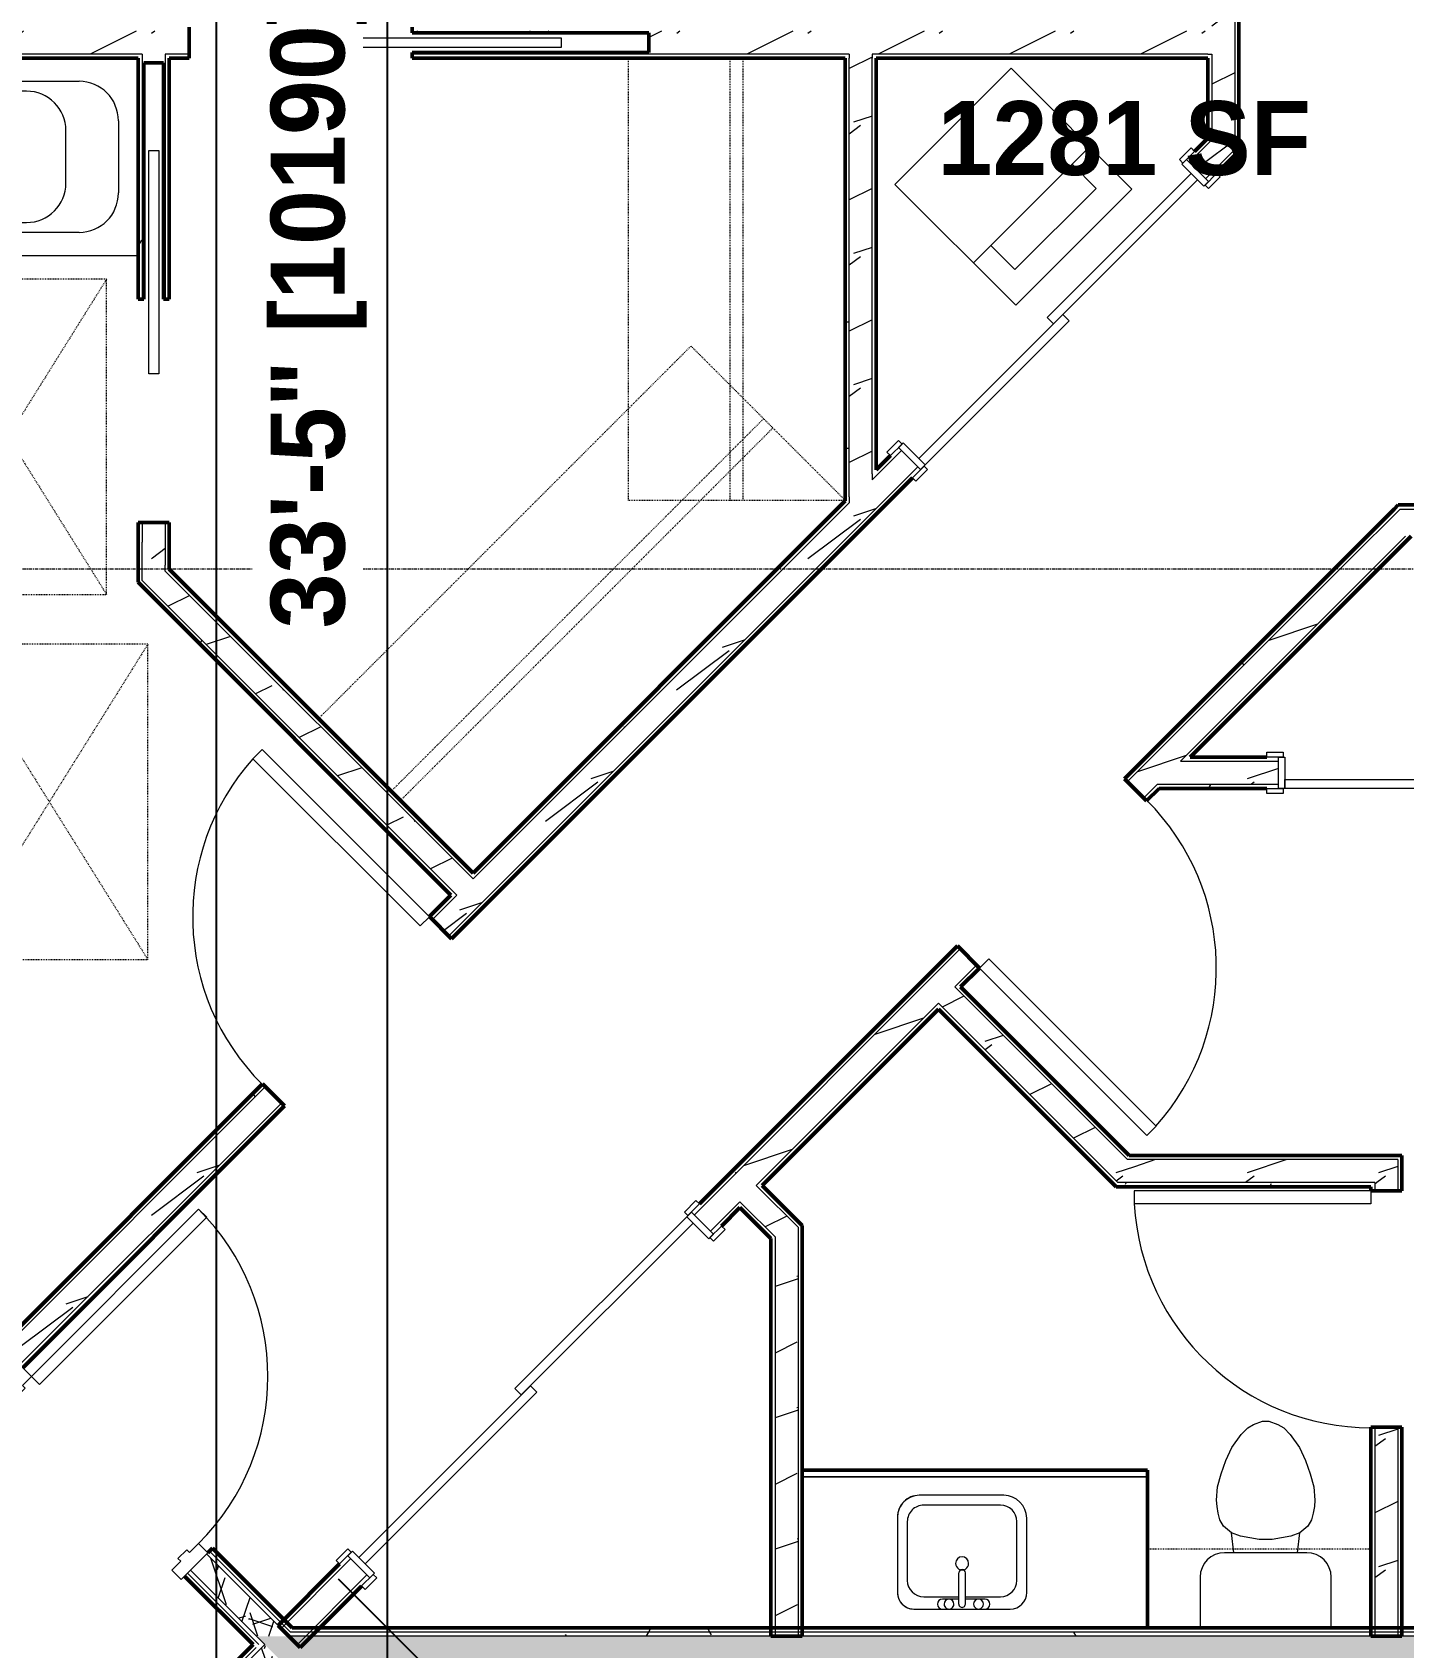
# Model space of a CAD drawing. Extents: x -4294 to -464, y 9706 to 12475.
# Drawn here: x -2476.1 to -2267.2, y 11683 to 11928.9 of the extents above; entities that cross this region are included whole.
import ezdxf

# ---------------------------------------------------------------- set-up
doc = ezdxf.new("R2010")
doc.units = 0
doc.linetypes.add('Dash', pattern=[0.25, 0.125, -0.125])
doc.linetypes.add('Grid Line 1_2_', pattern=[0.875, 0.5, -0.125, 0.125, -0.125])
for name, color, linetype, lineweight in [('0-1', 7, 'Continuous', 5), ('0-2', 50, 'Continuous', 13), ('A-AREA-IDEN', 2, 'Continuous', 9), ('A-DOOR', 31, 'Continuous', 13), ('A-DOOR-1', 7, 'Continuous', 9), ('A-DOOR-2', 90, 'Continuous', 20), ('A-DOOR-5', 31, 'Continuous', 20), ('A-DOOR-6', 31, 'Continuous', 9), ('A-DOOR-FRAM', 31, 'Continuous', 20), ('A-DOOR-FRAM-1', 90, 'Continuous', 20), ('A-GENM-HDLN-1', 7, 'Dash', 9), ('A-WALL', 113, 'Continuous', 13), ('A-WALL-2', 250, 'Continuous', 50), ('A-WALL-3', 50, 'Continuous', 13), ('A-WALL-PATT-1', 7, 'Continuous', 9), ('A-WALL-PATT-2', 8, 'Continuous', 9), ('A-WALL-PATT-5', 111, 'Continuous', 9), ('I-WALL-1', 2, 'Continuous', 50), ('P-SANR-FIXT-1', 7, 'Continuous', 9), ('Q-CASE-1', 250, 'Continuous', 50), ('Q-CASE-2', 7, 'Continuous', 9), ('Q-CASE-HDLN-1', 7, 'Dash', 9), ('S-GRID-1', 1, 'Grid Line 1_2_', 9)]:
    doc.layers.add(name, color=color, linetype=linetype, lineweight=lineweight)
doc.styles.add('Century Gothic_B', font='Gothicb.ttf', dxfattribs={"height": 11.25})
doc.dimstyles.new('OD__1__Tol__', dxfattribs={"dimscale": 12, "dimtxt": 11.746893, "dimasz": 1.25, "dimexe": 0.9375, "dimexo": 0.625, "dimgap": 0.15625, "dimtad": 1, "dimdec": 0, "dimzin": 3, "dimdsep": 46, "dimlunit": 4, "dimtxsty": 'Century Gothic_B', "dimblk1": 'OBLIQUE', "dimblk2": 'OBLIQUE', "dimsah": 1, "dimcen": 0.09, "dimdle": 0.9375, "dimazin": 0, "dimtfac": 1, "dimtdec": 4, "dimtix": 1, "dimtmove": 0, "dimatfit": 3, "dimfxl": 1, "dimtvp": 1, "dimtfill": 1, "dimfrac": 2, "dimtolj": 1, "dimtzin": 0, "dimarcsym": 2})
pattern_1 = [(216.87, (7.997, 19.992), (59.9755286, 39.9843071), [9.996, -89.964]), (206.565, (19.992, 13.994), (-19.991807, -19.992219), [22.352, -22.352]), (198.435, (19.992, 3.998), (-39.983821, -19.991955), [12.644, -50.576])]
pattern_2 = [(0, (0, 0), (38.4, 9.6), [1.584, -27.216, 1.584, -27.216, -153.6]), (0, (0, 0), (38.4, 9.6), [-57.6, 1.584, -56.016, 1.584, -27.216, -67.2]), (0, (0, 0), (38.4, 9.6), [-144, 1.584, -17.616, 1.584, -46.416]), (120, (14.4, 4.8), (-27.513844, 28.4553755), [1.584, -27.216, 1.584, -27.216, -153.6]), (120, (14.4, 4.8), (-27.513844, 28.4553755), [-57.6, 1.584, -56.016, 1.584, -27.216, -67.2]), (120, (14.4, 4.8), (-27.513844, 28.4553755), [-144, 1.584, -17.616, 1.584, -46.416]), (240, (19.2, 24), (-10.886156, -38.0553755), [1.584, -27.216, 1.584, -27.216, -153.6]), (240, (19.2, 24), (-10.886156, -38.0553755), [-57.6, 1.584, -56.016, 1.584, -27.216, -67.2]), (240, (19.2, 24), (-10.886156, -38.0553755), [-144, 1.584, -17.616, 1.584, -46.416])]
pattern_3 = [(161.57, (0.6, 0.6), (-4.80033747, -0.00041462), [0, -34.152, 3.792, 0]), (18.43, (-0.6, 0.6), (-4.80033747, 0.00041462), [0, -34.152, 3.792, 0]), (108.43, (0.6, 0.6), (2.39913218, -12.00105099), [11.382, -26.562]), (71.57, (-0.6, 0.6), (2.39913218, 12.00105099), [11.382, -26.562])]

# ---------------------------------------------------------------- blocks, each defined once
blk = doc.blocks.new('Pocket_Door_2385 - 34_ x 80_-1722096-FLOOR PLAN - 2ND FLOOR')
at = {"layer": 'A-DOOR-2'}
for p, q in [((-39.67, -0.75), (-39.67, 0.75)), ((-39.67, 0.75), (-5.67, 0.75)), ((-5.67, 0.75), (-5.67, -0.75)), ((-5.67, -0.75), (-39.67, -0.75))]:
    blk.add_line(p, q, dxfattribs=at)
blk = doc.blocks.new('M_Sink Vanity-Square - 500 x 440mm-1352614-FLOOR PLAN - 2ND FLOOR')
at = {"layer": 'P-SANR-FIXT-1'}
for p, q in [((7.96, 7.09), (-6.72, 7.09)), ((7.96, 7.09), (-6.72, 7.09)), ((0.12, 5.22), (-5.22, 5.22)), ((3.62, 7.09), (-2.88, 7.09)), ((-2.88, 5.59), (0.12, 5.59)), ((0.12, 6.33), (0.12, 1.59)), ((1.12, 6.33), (1.12, 1.59)), ((1.12, 5.59), (3.62, 5.59)), ((6.46, 5.22), (1.12, 5.22)), ((-9.22, 4.59), (-9.22, -6.73)), ((-9.22, 4.59), (-9.22, -6.73)), ((-7.72, 2.72), (-7.72, -6.23)), ((8.96, -6.23), (8.96, 2.72)), ((10.46, -6.91), (10.46, 4.59)), ((10.46, -6.91), (10.46, 4.59)), ((-5.22, -8.73), (6.46, -8.73)), ((-5.72, -10.23), (7.14, -10.23)), ((-5.72, -10.23), (7.14, -10.23))]:
    blk.add_line(p, q, dxfattribs=at)
for centre, radius, start, end in [((-6.72, 4.59), 2.5, 90, 180), ((-6.72, 4.59), 2.5, 90, 180), ((-5.22, 2.72), 2.5, 90, 180), ((-2.88, 6.34), 0.75, 90, 270), ((-1.88, 6.34), 0.75, 360, 180), ((-1.88, 6.34), 0.75, 180, 0), ((0.62, 6.33), 0.5, 360, 180), ((2.62, 6.34), 0.75, 360, 180), ((2.62, 6.34), 0.75, 180, 360), ((3.62, 6.34), 0.75, 270, 90), ((6.46, 2.72), 2.5, 0, 90), ((7.96, 4.59), 2.5, 0, 90), ((7.96, 4.59), 2.5, 360, 90), ((0.62, 0.13), 1, 360, 180), ((0.62, 0.13), 1, 180, 0), ((0.62, 1.59), 0.5, 180, 0), ((-5.72, -6.73), 3.5, 180, 270), ((-5.72, -6.73), 3.5, 180, 270), ((-5.22, -6.23), 2.5, 180, 270), ((6.46, -6.23), 2.5, 270, 0), ((7.14, -6.91), 3.32, 270, 360), ((7.14, -6.91), 3.32, 270, 0)]:
    blk.add_arc(centre, radius, start, end, dxfattribs=at)
blk = doc.blocks.new('OD_CW_Base Cabinet - OD_CW_Base Cabinet-V95-FLOOR PLAN - 2ND FLOOR')
at = {"layer": 'Q-CASE-1'}
for p, q in [((0.74, 0), (53.33, 0)), ((53.33, 0), (53.33, -24))]:
    blk.add_line(p, q, dxfattribs=at)
at = {"layer": 'Q-CASE-2'}
for p, q in [((0.74, 0), (53.33, 0)), ((53.33, -1), (0.74, -1)), ((0.74, -1), (53.33, -1)), ((53.33, 0), (53.33, -1)), ((53.33, -1), (53.33, -24))]:
    blk.add_line(p, q, dxfattribs=at)
blk = doc.blocks.new('Toilet-Domestic-3D - Toilet-Domestic-3D-V7-FLOOR PLAN - 2ND FLOOR')
at = {"layer": 'P-SANR-FIXT-1'}
for p, q in [((-5.13, 8), (-3.74, 10)), ((-3.74, 10), (-2.74, 11)), ((-2.74, 11), (-1.87, 11.5)), ((-1.87, 11.5), (-0.5, 12)), ((-0.5, 12), (0.5, 12)), ((0.5, 12), (1.87, 11.5)), ((1.87, 11.5), (2.74, 11)), ((2.74, 11), (3.74, 10)), ((3.74, 10), (5.13, 8)), ((-6.06, 6), (-5.13, 8)), ((5.13, 8), (6.06, 6)), ((-6.79, 4), (-6.06, 6)), ((6.06, 6), (6.79, 4)), ((-7.33, 1.99), (-6.79, 4)), ((6.79, 4), (7.33, 1.99)), ((-7.5, 0), (-7.33, 1.99)), ((7.33, 1.99), (7.5, 0)), ((-7.41, -1), (-7.5, 0)), ((-7.24, -2), (-7.41, -1)), ((-6.97, -3), (-7.24, -2)), ((7.24, -2), (6.97, -3)), ((7.41, -1), (7.24, -2)), ((7.5, 0), (7.41, -1)), ((-6.4, -4), (-6.97, -3)), ((-5.21, -5), (-6.4, -4)), ((6.4, -4), (5.21, -5)), ((6.97, -3), (6.4, -4)), ((-3.84, -5.5), (-5.21, -5)), ((-4.86, -8.02), (-5.21, -5)), ((-1, -6), (-3.84, -5.5)), ((1, -6), (-1, -6)), ((3.84, -5.5), (1, -6)), ((5.21, -5), (3.84, -5.5)), ((4.86, -8.02), (5.21, -5)), ((6.25, -8.02), (-6.25, -8.02)), ((-9.98, -11.75), (-9.98, -19.48)), ((9.98, -19.48), (9.98, -11.75))]:
    blk.add_line(p, q, dxfattribs=at)
for centre, start, end in [((-6.25, -11.75), 90, 180), ((6.25, -11.75), 0, 90)]:
    blk.add_arc(centre, 3.73, start, end, dxfattribs=at)
blk = doc.blocks.new('OD_CW_Upper Cabinet - OD_CW_Upper Cabinet-1867009-FLOOR PLAN - 2ND FLOOR')
at = {"layer": 'Q-CASE-HDLN-1'}
for p, q in [((34.74, 24), (0.74, 24)), ((0.74, 24), (0.74, 12)), ((34.74, 12), (34.74, 24)), ((0.74, 12), (34.74, 12))]:
    blk.add_line(p, q, dxfattribs=at)
blk = doc.blocks.new('Bath Tub - Maestro - 60_x30_-V51-FLOOR PLAN - 2ND FLOOR')
at = {"layer": 'P-SANR-FIXT-1'}
for p, q in [((35, -3.5), (51, -3.5)), ((35, -5), (35, -3.5)), ((35, -5), (9.35, -9.26)), ((43, -5), (35, -5)), ((4, -9), (0, -9)), ((4, -14), (4, -9)), ((57, -9.5), (57, -20.5)), ((5, -14), (5, -9.96)), ((49, -19), (49, -11)), ((4, -16), (4, -14)), ((4, -14), (10.94, -14)), ((6, -13.2), (6, -14)), ((10.94, -16), (10.94, -14)), ((4, -21), (4, -16)), ((10.94, -16), (4, -16)), ((5, -20.04), (5, -16)), ((6, -16), (6, -16.8)), ((0, -21), (4, -21)), ((9.35, -20.74), (35, -25)), ((35, -25), (35, -26.5)), ((35, -25), (43, -25)), ((51, -26.5), (35, -26.5)), ((24, -30), (60, -30))]:
    blk.add_line(p, q, dxfattribs=at)
at = {"layer": 'P-SANR-FIXT-1', "flags": 128}
for points in [[(8.63, -5.97), (11.56, -5.7), (14.49, -5.42), (17.42, -5.15), (20.35, -4.87), (23.28, -4.6), (26.21, -4.32), (29.14, -4.05), (32.07, -3.77), (35, -3.5)], [(35, -26.5), (32.07, -26.23), (29.14, -25.95), (26.21, -25.68), (23.28, -25.4), (20.35, -25.13), (17.42, -24.85), (14.49, -24.58), (11.56, -24.3), (8.63, -24.03)]]:
    blk.add_lwpolyline(points, dxfattribs=at)
at = {"layer": 'P-SANR-FIXT-1'}
for centre, radius, start, end in [((51, -9.5), 6, 0, 90), ((9, -9.96), 4, 95.3558, 180), ((43, -11), 6, 360, 90), ((2, -11), 1.5, 0, 180), ((10, -13.2), 4, 99.4223, 180), ((2, -11), 1.5, 180, 360), ((10.94, -15), 1.5, 0, 137.9289), ((10, -16.8), 4, 180, 260.5777), ((10.94, -15), 1.5, 222.0711, 360), ((2, -19), 1.5, 0, 180), ((2, -19), 1.5, 180, 360), ((43, -19), 6, 270, 0), ((9, -20.04), 4, 180, 264.6442), ((51, -20.5), 6, 270, 0)]:
    blk.add_arc(centre, radius, start, end, dxfattribs=at)
blk = doc.blocks.new('Single-Flush - 36_ x 84_-1372839-FLOOR PLAN - 2ND FLOOR')
at = {"layer": 'A-DOOR-1'}
blk.add_arc((18, 2.37), 36.07, 93.1789, 180, dxfattribs=at)
at = {"layer": 'A-DOOR-2'}
for p, q in [((16, 2.37), (16, 38.39)), ((18, 38.39), (16, 38.39)), ((18, 2.37), (18, 38.39)), ((18, 2.37), (16, 2.37))]:
    blk.add_line(p, q, dxfattribs=at)
blk = doc.blocks.new('OD_CW_Closet - OD_CW_Closet-2069093-FLOOR PLAN - 2ND FLOOR')
at = {"layer": 'Q-CASE-HDLN-1'}
for p, q in [((0.74, -24), (0.74, 9.27)), ((0.74, 9.27), (80.94, 9.27)), ((80.94, 9.27), (80.94, -24)), ((0.74, -6.37), (80.94, -6.37)), ((0.74, -8.37), (80.94, -8.37)), ((80.94, -24), (0.74, -24))]:
    blk.add_line(p, q, dxfattribs=at)
blk = doc.blocks.new('OD_CW_Closet - OD_CW_Closet-2069094-FLOOR PLAN - 2ND FLOOR')
at = {"layer": 'Q-CASE-HDLN-1'}
for p, q in [((0.74, -24), (0.74, 9)), ((0.74, 9), (68.04, 9)), ((68.04, 9), (68.04, -24)), ((0.74, -6.5), (68.04, -6.5)), ((0.74, -8.5), (68.04, -8.5)), ((68.04, -24), (0.74, -24))]:
    blk.add_line(p, q, dxfattribs=at)
blk = doc.blocks.new('ADA Clearances - 30_x48_-V14-FLOOR PLAN - 2ND FLOOR')
at = {"layer": 'A-GENM-HDLN-1'}
for p, q in [((15, -24), (-15, 24)), ((-15, -24), (15, 24)), ((15, 24), (-15, 24)), ((-15, 24), (-15, -24)), ((15, -24), (15, 24)), ((-15, -24), (15, -24))]:
    blk.add_line(p, q, dxfattribs=at)
blk = doc.blocks.new('FOLDING_SLIDING CLOSET - 72_ x 80_-1372885-FLOOR PLAN - 2ND FLOOR')
at = {"layer": 'A-DOOR-1'}
for p, q in [((-38.75, 3.25), (-36.25, 3.25)), ((-38.75, 2.5), (-38.75, 3.25)), ((-36.25, 2.5), (-38.75, 2.5)), ((-36.25, 3.25), (-36.25, 2.5)), ((36.25, 3.25), (38.75, 3.25)), ((36.25, 2.5), (36.25, 3.25)), ((38.75, 2.5), (36.25, 2.5)), ((38.75, 3.25), (38.75, 2.5)), ((-38.75, -2.25), (-36.25, -2.25)), ((-38.75, -3), (-38.75, -2.25)), ((-36.25, -2.25), (-36.25, -3)), ((36.25, -2.25), (38.75, -2.25)), ((36.25, -3), (36.25, -2.25)), ((38.75, -2.25), (38.75, -3)), ((-36.25, -3), (-38.75, -3)), ((38.75, -3), (36.25, -3))]:
    blk.add_line(p, q, dxfattribs=at)
at = {"layer": 'A-DOOR-2'}
for p, q in [((-1, 0.5), (36, 0.5)), ((-1, -0.875), (-1, 0.5)), ((36, 0.5), (36, -0.875)), ((-36, -0.875), (1, -0.875)), ((-36, -2.25), (-36, -0.875)), ((1, -2.25), (-36, -2.25)), ((36, -0.875), (-1, -0.875)), ((1, -0.875), (1, -2.25))]:
    blk.add_line(p, q, dxfattribs=at)
at = {"layer": 'A-DOOR-FRAM-1'}
for p, q in [((-37, 2.5), (-36, 2.5)), ((-37, -2.25), (-37, 2.5)), ((-36, 2.5), (-36, -2.25)), ((36, 2.5), (37, 2.5)), ((36, -2.25), (36, 2.5)), ((37, 2.5), (37, -2.25)), ((-36, -2.25), (-37, -2.25)), ((37, -2.25), (36, -2.25))]:
    blk.add_line(p, q, dxfattribs=at)
blk = doc.blocks.new('Stacked Washer and Dryer - 26_x25_ - Private-1372850-FLOOR PLAN - 2ND FLOOR')
at = {"layer": 'P-SANR-FIXT-1'}
for p, q in [((0, 12.5), (26, 12.5)), ((0, 12.5), (0, -12.5)), ((16.90625, -12.5), (16.90625, 12.5)), ((26, 12.5), (26, -12.5)), ((22.09375, 8.75), (16.90625, 8.75)), ((22.09375, -8.75), (22.09375, 8.75)), ((16.90625, -8.75), (22.09375, -8.75)), ((26, -12.5), (0, -12.5))]:
    blk.add_line(p, q, dxfattribs=at)
blk = doc.blocks.new('FOLDING_SLIDING CLOSET - 60_ x 80_-1494136-FLOOR PLAN - 2ND FLOOR')
at = {"layer": 'A-DOOR-1'}
for p, q in [((-32.75, 3.25), (-30.25, 3.25)), ((-32.75, 2.5), (-32.75, 3.25)), ((-30.25, 2.5), (-32.75, 2.5)), ((-30.25, 3.25), (-30.25, 2.5)), ((30.25, 3.25), (32.75, 3.25)), ((30.25, 2.5), (30.25, 3.25)), ((32.75, 2.5), (30.25, 2.5)), ((32.75, 3.25), (32.75, 2.5)), ((-32.75, -2.25), (-30.25, -2.25)), ((-32.75, -3), (-32.75, -2.25)), ((-30.25, -2.25), (-30.25, -3)), ((30.25, -2.25), (32.75, -2.25)), ((30.25, -3), (30.25, -2.25)), ((32.75, -2.25), (32.75, -3)), ((-30.25, -3), (-32.75, -3)), ((32.75, -3), (30.25, -3))]:
    blk.add_line(p, q, dxfattribs=at)
at = {"layer": 'A-DOOR-2'}
for p, q in [((-1, 0.5), (30, 0.5)), ((-1, -0.88), (-1, 0.5)), ((30, 0.5), (30, -0.88)), ((-30, -0.88), (1, -0.88)), ((-30, -2.25), (-30, -0.88)), ((1, -2.25), (-30, -2.25)), ((30, -0.88), (-1, -0.88)), ((1, -0.88), (1, -2.25))]:
    blk.add_line(p, q, dxfattribs=at)
at = {"layer": 'A-DOOR-FRAM-1'}
for p, q in [((-31, 2.5), (-30, 2.5)), ((-31, -2.25), (-31, 2.5)), ((-30, 2.5), (-30, -2.25)), ((30, 2.5), (31, 2.5)), ((30, -2.25), (30, 2.5)), ((31, 2.5), (31, -2.25)), ((-30, -2.25), (-31, -2.25)), ((31, -2.25), (30, -2.25))]:
    blk.add_line(p, q, dxfattribs=at)
blk = doc.blocks.new('CTR - 1st Phase - Unit Layouts_rvt-1-FLOOR PLAN - 2ND FLOOR')
at = {"layer": 'A-WALL-PATT-1'}
h = blk.add_hatch(dxfattribs=at)
h.set_pattern_fill('FP_1', color=256, style=0, pattern_type=2)
h.set_pattern_definition(pattern_2)
h.paths.add_polyline_path([(-2297.07, 11912.78), (-2296.45, 11913.41), (-2296.45, 11925.58), (-2297.07, 11925.58), (-2297.07, 11913.41)], flags=0)
h.paths.add_polyline_path([(-2296.45, 11929.08), (-2296.45, 11935.33), (-2297.07, 11935.33), (-2297.07, 11929.08)], flags=0)
h.paths.add_polyline_path([(-2297.07, 11971.33), (-2296.45, 11971.33), (-2296.45, 12110.34), (-2297.07, 12110.33), (-2297.07, 11983.49)], flags=0)
h = blk.add_hatch(dxfattribs=at)
h.set_pattern_fill('FP_1', color=256, style=0, pattern_type=2)
h.set_pattern_definition(pattern_2)
h.paths.add_polyline_path([(-2292.95, 11911.08), (-2292.32, 11911.7), (-2292.32, 11935.33), (-2292.95, 11935.33), (-2292.95, 11911.7)], flags=0)
h.paths.add_polyline_path([(-2292.32, 11971.33), (-2292.32, 12110.34), (-2292.95, 12110.34), (-2292.95, 11971.33)], flags=0)
h = blk.add_hatch(dxfattribs=at)
h.set_pattern_fill('FP_1', color=256, style=0, pattern_type=2)
h.set_pattern_definition(pattern_2)
h.paths.add_polyline_path([(-2459.32, 11924.95), (-2459.32, 11925.58), (-2519.95, 11925.57), (-2519.95, 11924.95), (-2459.95, 11924.95)], flags=0)
h.paths.add_polyline_path([(-2418.2, 11924.95), (-2351.67, 11924.95), (-2351.67, 11925.58), (-2418.2, 11925.58)], flags=0)
h.paths.add_polyline_path([(-2344.7, 11924.95), (-2297.07, 11924.95), (-2297.07, 11925.58), (-2348.17, 11925.58), (-2348.17, 11924.95), (-2347.18, 11924.95)], flags=0)
h.paths.add_polyline_path([(-2455.2, 11924.95), (-2452.2, 11924.95), (-2452.2, 11925.58), (-2455.82, 11925.58), (-2455.82, 11924.95)], flags=0)
h = blk.add_hatch(dxfattribs=at)
h.set_pattern_fill('FP_1', color=256, style=0, pattern_type=2)
h.set_pattern_definition(pattern_2)
h.paths.add_polyline_path([(-2459.32, 11845.45), (-2459.32, 11854.26), (-2459.95, 11854.26), (-2459.95, 11846.08)], flags=0)
h.paths.add_polyline_path([(-2459.32, 11888.26), (-2459.32, 11924.95), (-2459.95, 11924.95), (-2459.95, 11888.26)], flags=0)
h = blk.add_hatch(dxfattribs=at)
h.set_pattern_fill('FP_1', color=256, style=0, pattern_type=2)
h.set_pattern_definition(pattern_2)
h.paths.add_polyline_path([(-2352.3, 11857.56), (-2351.67, 11858.18), (-2351.67, 11924.95), (-2352.3, 11924.95), (-2352.3, 11858.18)], flags=0)
h = blk.add_hatch(dxfattribs=at)
h.set_pattern_fill('FP_1', color=256, style=0, pattern_type=2)
h.set_pattern_definition(pattern_2)
h.paths.add_polyline_path([(-2480.62, 11728.35), (-2440.59, 11768.38), (-2441.03, 11768.83), (-2481.06, 11728.8)], flags=0)
h.paths.add_polyline_path([(-2415.13, 11793.84), (-2411.42, 11797.55), (-2411.86, 11797.99), (-2415.58, 11794.28)], flags=0)
h.paths.add_polyline_path([(-2408.95, 11800.03), (-2351.67, 11857.3), (-2351.67, 11858.18), (-2409.39, 11800.47)], flags=0)
h.paths.add_polyline_path([(-2348.17, 11860.8), (-2343.72, 11865.26), (-2344.16, 11865.7), (-2348.17, 11861.68), (-2348.17, 11861.09)], flags=0)
h.paths.add_polyline_path([(-2299.88, 11909.1), (-2296.45, 11912.53), (-2296.45, 11913.41), (-2300.32, 11909.54)], flags=0)
h = blk.add_hatch(dxfattribs=at)
h.set_pattern_fill('FP_1', color=256, style=0, pattern_type=2)
h.set_pattern_definition(pattern_2)
h.paths.add_polyline_path([(-2438.19, 11685.93), (-2438.19, 11685.99), (-2438.25, 11685.99)], flags=0)
h.paths.add_polyline_path([(-2437.31, 11686.81), (-2427.59, 11696.53), (-2428.03, 11696.98), (-2437.71, 11687.22), (-2437.37, 11686.87)], flags=0)
h.paths.add_polyline_path([(-2375.26, 11748.86), (-2334.75, 11789.37), (-2335.19, 11789.82), (-2375.7, 11749.3)], flags=0)
h.paths.add_polyline_path([(-2309.29, 11814.83), (-2267.79, 11856.33), (-2268.68, 11856.33), (-2309.73, 11815.27)], flags=0)
h = blk.add_hatch(dxfattribs=at)
h.set_pattern_fill('FP_1', color=256, style=0, pattern_type=2)
h.set_pattern_definition(pattern_2)
h.paths.add_polyline_path([(-2268.05, 11856.33), (-2242.9, 11856.33), (-2242.9, 11856.95), (-2268.05, 11856.95), (-2268.68, 11856.33)], flags=0)
h.paths.add_polyline_path([(-2238.78, 11856.33), (-2076.17, 11856.33), (-2076.17, 11856.95), (-2239.4, 11856.95), (-2239.4, 11856.33)], flags=0)
h = blk.add_hatch(dxfattribs=at)
h.set_pattern_fill('FP_1', color=256, style=0, pattern_type=2)
h.set_pattern_definition(pattern_2)
h.paths.add_polyline_path([(-2412.31, 11797.55), (-2411.86, 11797.99), (-2459.95, 11846.08), (-2459.95, 11845.19), (-2412.66, 11797.91)], flags=0)
h = blk.add_hatch(dxfattribs=at)
h.set_pattern_fill('FP_1', color=256, style=0, pattern_type=2)
h.set_pattern_definition(pattern_2)
h.paths.add_polyline_path([(-2300.34, 11817.93), (-2286.32, 11817.93), (-2286.32, 11818.55), (-2299.73, 11818.55), (-2300.36, 11817.93)], flags=0)
h.paths.add_polyline_path([(-2212.32, 11817.93), (-2208.82, 11817.93), (-2208.82, 11818.55), (-2212.32, 11818.55)], flags=0)
h.paths.add_polyline_path([(-2101.05, 11817.93), (-2076.17, 11817.93), (-2076.17, 11818.55), (-2104.6, 11818.55), (-2104.6, 11817.93)], flags=0)
h.paths.add_polyline_path([(-2108.1, 11817.93), (-2108.1, 11818.55), (-2134.82, 11818.55), (-2134.82, 11817.93), (-2126.66, 11817.93)], flags=0)
h = blk.add_hatch(dxfattribs=at)
h.set_pattern_fill('FP_1', color=256, style=0, pattern_type=2)
h.set_pattern_definition(pattern_2)
h.paths.add_polyline_path([(-2304.33, 11813.8), (-2286.32, 11813.8), (-2286.32, 11814.43), (-2303.86, 11814.43), (-2304.48, 11813.8)], flags=0)
h.paths.add_polyline_path([(-2212.32, 11813.8), (-2208.82, 11813.8), (-2208.82, 11814.43), (-2212.32, 11814.43)], flags=0)
h.paths.add_polyline_path([(-2126.66, 11813.8), (-2076.17, 11813.8), (-2076.17, 11814.43), (-2134.82, 11814.43), (-2134.82, 11813.8), (-2133.07, 11813.8)], flags=0)
h = blk.add_hatch(dxfattribs=at)
h.set_pattern_fill('FP_1', color=256, style=0, pattern_type=2)
h.set_pattern_definition(pattern_2)
h.paths.add_polyline_path([(-2310.13, 11753.16), (-2271.62, 11753.16), (-2271.62, 11753.79), (-2310.76, 11753.79), (-2310.32, 11753.35)], flags=0)
at = {"layer": 'A-WALL-PATT-2'}
h = blk.add_hatch(dxfattribs=at)
h.set_pattern_fill('FP_2', color=256, style=0, pattern_type=2)
h.set_pattern_definition(pattern_1)
h.paths.add_polyline_path([(-2296.45, 11912.53), (-2292.95, 11916.03), (-2292.95, 11935.33), (-2296.45, 11935.33), (-2296.45, 11912.78)], flags=0)
h.paths.add_polyline_path([(-2292.95, 11971.33), (-2292.95, 12110.34), (-2296.45, 12110.34), (-2296.45, 11971.33)], flags=0)
h = blk.add_hatch(dxfattribs=at)
h.set_pattern_fill('FP_2', color=256, style=0, pattern_type=2)
h.set_pattern_definition(pattern_1)
h.paths.add_polyline_path([(-2296.45, 11925.58), (-2296.45, 11929.08), (-2418.2, 11929.08), (-2418.2, 11928.83), (-2382.2, 11928.83), (-2382.2, 11925.83), (-2418.2, 11925.83), (-2418.2, 11925.58), (-2297.07, 11925.58)], flags=0)
h.paths.add_polyline_path([(-2510.6, 11925.58), (-2452.2, 11925.58), (-2452.2, 11929.08), (-2520.57, 11929.08), (-2520.57, 11925.58), (-2512.57, 11925.58)], flags=0)
h = blk.add_hatch(dxfattribs=at)
h.set_pattern_fill('FP_2', color=256, style=0, pattern_type=2)
h.set_pattern_definition(pattern_1)
h.paths.add_polyline_path([(-2455.82, 11846.9), (-2455.82, 11854.26), (-2459.32, 11854.26), (-2459.32, 11850.4), (-2456.08, 11847.16)], flags=0)
h.paths.add_polyline_path([(-2456.07, 11888.26), (-2455.82, 11888.26), (-2455.82, 11925.58), (-2459.32, 11925.58), (-2459.32, 11888.26), (-2459.07, 11888.26), (-2459.07, 11924.26), (-2456.07, 11924.26), (-2456.07, 11894.84)], flags=0)
h = blk.add_hatch(dxfattribs=at)
h.set_pattern_fill('FP_2', color=256, style=0, pattern_type=2)
h.set_pattern_definition(pattern_1)
h.paths.add_polyline_path([(-2351.67, 11857.3), (-2348.17, 11860.8), (-2348.17, 11925.58), (-2351.67, 11925.58), (-2351.67, 11857.56)], flags=0)
h = blk.add_hatch(dxfattribs=at)
h.set_pattern_fill('FP_2', color=256, style=0, pattern_type=2)
h.set_pattern_definition(pattern_1)
h.paths.add_polyline_path([(-2478.15, 11725.88), (-2438.12, 11765.91), (-2440.59, 11768.38), (-2480.62, 11728.35)], flags=0)
h.paths.add_polyline_path([(-2412.66, 11791.37), (-2341.24, 11862.78), (-2343.72, 11865.26), (-2415.13, 11793.84)], flags=0)
h.paths.add_polyline_path([(-2297.4, 11906.62), (-2292.95, 11911.08), (-2292.95, 11916.03), (-2299.88, 11909.1), (-2297.45, 11906.67)], flags=0)
h = blk.add_hatch(dxfattribs=at)
h.set_pattern_fill('FP_2', color=256, style=0, pattern_type=2)
h.set_pattern_definition(pattern_1)
h.paths.add_polyline_path([(-2271.29, 11852.83), (-2076.17, 11852.83), (-2076.17, 11856.33), (-2267.79, 11856.33)], flags=0)
h = blk.add_hatch(dxfattribs=at)
h.set_pattern_fill('FP_2', color=256, style=0, pattern_type=2)
h.set_pattern_definition(pattern_1)
h.paths.add_polyline_path([(-2437, 11684.74), (-2436.49, 11685.99), (-2437.37, 11685.99), (-2437.75, 11686.37), (-2438.19, 11685.93), (-2437.63, 11685.36)], flags=0)
h.paths.add_polyline_path([(-2436.49, 11685.99), (-2433.18, 11685.99), (-2425.11, 11694.06), (-2427.59, 11696.53), (-2437.31, 11686.81), (-2436.75, 11686.25)], flags=0)
h.paths.add_polyline_path([(-2372.79, 11746.39), (-2332.27, 11786.9), (-2334.75, 11789.37), (-2375.26, 11748.86), (-2372.87, 11746.47)], flags=0)
h.paths.add_polyline_path([(-2306.82, 11812.35), (-2266.36, 11852.83), (-2271.29, 11852.83), (-2309.29, 11814.83), (-2308.89, 11814.43)], flags=0)
h = blk.add_hatch(dxfattribs=at)
h.set_pattern_fill('FP_2', color=256, style=0, pattern_type=2)
h.set_pattern_definition(pattern_1)
h.paths.add_polyline_path([(-2411.42, 11797.55), (-2408.95, 11800.03), (-2459.32, 11850.4), (-2459.32, 11845.45), (-2411.86, 11797.99)], flags=0)
h = blk.add_hatch(dxfattribs=at)
h.set_pattern_fill('FP_2', color=256, style=0, pattern_type=2)
h.set_pattern_definition(pattern_1)
h.paths.add_polyline_path([(-2303.86, 11814.43), (-2286.32, 11814.43), (-2286.32, 11817.93), (-2301.24, 11817.93), (-2304.74, 11814.43)], flags=0)
h.paths.add_polyline_path([(-2208.82, 11814.43), (-2208.82, 11817.93), (-2212.32, 11817.93), (-2212.32, 11814.43)], flags=0)
h.paths.add_polyline_path([(-2076.17, 11814.43), (-2076.17, 11817.93), (-2134.82, 11817.93), (-2134.82, 11814.43), (-2076.8, 11814.43)], flags=0)
h = blk.add_hatch(dxfattribs=at)
h.set_pattern_fill('FP_2', color=256, style=0, pattern_type=2)
h.set_pattern_definition(pattern_1)
h.paths.add_polyline_path([(-2310.76, 11753.79), (-2305.81, 11753.79), (-2335.6, 11783.58), (-2338.07, 11781.1), (-2328.2, 11771.23)], flags=0)
h = blk.add_hatch(dxfattribs=at)
h.set_pattern_fill('FP_2', color=256, style=0, pattern_type=2)
h.set_pattern_definition(pattern_1)
h.paths.add_polyline_path([(-2268.12, 11753.79), (-2268.12, 11757.29), (-2309.31, 11757.29), (-2305.81, 11753.79), (-2271.62, 11753.79)], flags=0)
h = blk.add_hatch(dxfattribs=at)
h.set_pattern_fill('FP_2', color=256, style=0, pattern_type=2)
h.set_pattern_definition(pattern_1)
h.paths.add_polyline_path([(-2359.46, 11742.04), (-2359.46, 11746.99), (-2365.83, 11753.35), (-2368.3, 11750.87), (-2362.08, 11744.65)], flags=0)
h = blk.add_hatch(dxfattribs=at)
h.set_pattern_fill('FP_2', color=256, style=0, pattern_type=2)
h.set_pattern_definition(pattern_1)
h.paths.add_polyline_path([(-2271.48, 11685.99), (-2268.12, 11685.99), (-2268.12, 11716.54), (-2271.62, 11716.54), (-2271.62, 11685.99)], flags=0)
h.paths.add_polyline_path([(-2268.34, 11752.54), (-2268.12, 11752.54), (-2268.12, 11753.79), (-2271.62, 11753.79), (-2271.62, 11752.54)], flags=0)
h = blk.add_hatch(dxfattribs=at)
h.set_pattern_fill('FP_2', color=256, style=0, pattern_type=2)
h.set_pattern_definition(pattern_1)
h.paths.add_polyline_path([(-2362.89, 11685.99), (-2359.46, 11685.99), (-2359.46, 11742.04), (-2362.96, 11745.54), (-2362.96, 11685.99)], flags=0)
at = {"layer": 'A-WALL-2'}
for p, q in [((-2292.32, 11917.53), (-2292.32, 11935.33)), ((-2452.2, 11924.95), (-2452.2, 11929.7)), ((-2418.2, 11929.7), (-2418.2, 11928.83)), ((-2418.2, 11928.83), (-2382.2, 11928.83)), ((-2382.2, 11928.83), (-2382.2, 11925.83)), ((-2520.57, 11924.95), (-2459.95, 11924.95)), ((-2459.95, 11924.95), (-2459.95, 11888.26)), ((-2455.2, 11924.95), (-2452.2, 11924.95)), ((-2455.2, 11888.26), (-2455.2, 11924.95)), ((-2382.2, 11925.83), (-2418.2, 11925.83)), ((-2418.2, 11925.83), (-2418.2, 11924.95)), ((-2418.2, 11924.95), (-2352.3, 11924.95)), ((-2352.3, 11924.95), (-2352.3, 11857.56)), ((-2347.55, 11924.95), (-2297.07, 11924.95)), ((-2347.55, 11862.31), (-2347.55, 11924.95)), ((-2297.07, 11924.95), (-2297.07, 11912.78)), ((-2459.07, 11888.26), (-2459.07, 11924.26)), ((-2459.07, 11924.26), (-2456.07, 11924.26)), ((-2456.07, 11924.26), (-2456.07, 11888.26)), ((-2292.32, 11911.7), (-2292.32, 11917.53)), ((-2297.07, 11912.78), (-2299.08, 11910.78)), ((-2295.72, 11907.42), (-2292.32, 11910.82)), ((-2292.32, 11910.82), (-2292.32, 11911.7)), ((-2459.95, 11888.26), (-2459.07, 11888.26)), ((-2456.07, 11888.26), (-2455.2, 11888.26)), ((-2345.4, 11864.46), (-2347.55, 11862.31)), ((-2412.22, 11790.92), (-2342.04, 11861.1)), ((-2352.3, 11857.56), (-2408.95, 11800.91)), ((-2268.68, 11856.33), (-2272.8, 11852.2)), ((-2268.05, 11856.95), (-2268.68, 11856.33)), ((-2243.53, 11856.95), (-2268.05, 11856.95)), ((-2455.2, 11854.26), (-2459.95, 11854.26)), ((-2459.95, 11854.26), (-2459.95, 11851.91)), ((-2455.2, 11847.16), (-2455.2, 11854.26)), ((-2459.95, 11851.91), (-2459.95, 11846.08)), ((-2272.8, 11852.2), (-2309.73, 11815.27)), ((-2299.73, 11818.55), (-2266.08, 11852.2)), ((-2459.95, 11846.08), (-2459.95, 11845.19)), ((-2408.95, 11800.91), (-2455.2, 11847.16)), ((-2459.95, 11845.19), (-2412.31, 11797.55)), ((-2288.07, 11818.55), (-2299.73, 11818.55)), ((-2309.73, 11815.27), (-2306.38, 11811.91)), ((-2306.38, 11811.91), (-2304.48, 11813.8)), ((-2304.48, 11813.8), (-2288.07, 11813.8)), ((-2412.31, 11797.55), (-2415.58, 11794.28)), ((-2415.58, 11794.28), (-2412.22, 11790.92)), ((-2335.19, 11789.82), (-2374.47, 11750.54)), ((-2331.83, 11786.46), (-2335.19, 11789.82)), ((-2334.71, 11783.58), (-2331.83, 11786.46)), ((-2309.05, 11757.91), (-2334.71, 11783.58)), ((-2364.94, 11753.35), (-2338.07, 11780.22)), ((-2338.07, 11780.22), (-2311.02, 11753.16)), ((-2441.03, 11768.83), (-2481.06, 11728.8)), ((-2437.67, 11765.47), (-2441.03, 11768.83)), ((-2477.53, 11725.61), (-2437.67, 11765.47)), ((-2267.5, 11757.91), (-2309.05, 11757.91)), ((-2267.5, 11757.29), (-2267.5, 11757.91)), ((-2267.5, 11753.16), (-2267.5, 11757.29)), ((-2358.84, 11747.24), (-2364.94, 11753.35)), ((-2311.02, 11753.16), (-2310.13, 11753.16)), ((-2310.13, 11753.16), (-2304.3, 11753.16)), ((-2304.3, 11753.16), (-2272.25, 11753.16)), ((-2272.25, 11753.16), (-2272.25, 11752.54)), ((-2272.25, 11752.54), (-2267.5, 11752.54)), ((-2267.5, 11752.54), (-2267.5, 11753.16)), ((-2371.11, 11747.18), (-2368.3, 11749.99)), ((-2368.3, 11749.99), (-2363.59, 11745.28)), ((-2363.59, 11745.28), (-2363.59, 11684.74)), ((-2358.84, 11746.36), (-2358.84, 11747.24)), ((-2358.84, 11740.53), (-2358.84, 11746.36)), ((-2358.84, 11684.74), (-2358.84, 11740.53)), ((-2267.5, 11716.54), (-2272.25, 11716.54)), ((-2272.25, 11716.54), (-2272.25, 11684.74)), ((-2267.5, 11684.74), (-2267.5, 11716.54)), ((-2429.27, 11695.74), (-2438.64, 11686.37)), ((-2435.28, 11683.01), (-2425.91, 11692.38)), ((-2438.64, 11686.37), (-2435.28, 11683.01)), ((-2363.59, 11684.74), (-2358.84, 11684.74)), ((-2272.25, 11684.74), (-2267.5, 11684.74))]:
    blk.add_line(p, q, dxfattribs=at)
at = {"layer": 'A-WALL-3'}
for p, q in [((-2292.95, 11935.33), (-2292.95, 11916.91)), ((-2459.32, 11925.58), (-2520.57, 11925.58)), ((-2459.32, 11925.58), (-2459.32, 11924.95)), ((-2459.32, 11924.95), (-2459.32, 11888.26)), ((-2452.2, 11925.58), (-2455.82, 11925.58)), ((-2455.82, 11925.58), (-2455.82, 11924.95)), ((-2455.82, 11924.95), (-2455.82, 11888.26)), ((-2351.67, 11925.58), (-2418.2, 11925.58)), ((-2351.67, 11925.58), (-2351.67, 11924.95)), ((-2351.67, 11858.18), (-2351.67, 11924.95)), ((-2297.07, 11925.58), (-2348.17, 11925.58)), ((-2348.17, 11925.58), (-2348.17, 11924.95)), ((-2348.17, 11861.68), (-2348.17, 11924.95)), ((-2297.07, 11925.58), (-2296.45, 11925.58)), ((-2296.45, 11925.58), (-2296.45, 11913.41)), ((-2292.95, 11916.91), (-2292.95, 11916.03)), ((-2292.95, 11916.03), (-2292.95, 11911.08)), ((-2296.45, 11912.53), (-2299.88, 11909.1)), ((-2296.45, 11913.41), (-2296.45, 11912.53)), ((-2292.95, 11911.08), (-2297.4, 11906.62)), ((-2343.72, 11865.26), (-2348.17, 11860.8)), ((-2341.24, 11862.78), (-2412.66, 11791.37)), ((-2348.17, 11861.68), (-2348.17, 11860.8)), ((-2351.67, 11857.3), (-2408.95, 11800.03)), ((-2351.67, 11858.18), (-2351.67, 11857.3)), ((-2271.29, 11852.83), (-2267.79, 11856.33)), ((-2267.79, 11856.33), (-2242.9, 11856.33)), ((-2459.32, 11854.26), (-2459.32, 11851.29)), ((-2455.82, 11854.26), (-2455.82, 11847.79)), ((-2459.32, 11850.4), (-2459.32, 11851.29)), ((-2271.92, 11852.2), (-2309.29, 11814.83)), ((-2266.97, 11852.2), (-2301.24, 11817.93)), ((-2271.92, 11852.2), (-2271.29, 11852.83)), ((-2459.32, 11845.45), (-2459.32, 11850.4)), ((-2455.82, 11846.9), (-2455.82, 11847.79)), ((-2455.82, 11846.9), (-2409.39, 11800.47)), ((-2459.32, 11845.45), (-2411.86, 11797.99)), ((-2301.24, 11817.93), (-2300.36, 11817.93)), ((-2300.36, 11817.93), (-2286.32, 11817.93)), ((-2304.74, 11814.43), (-2306.82, 11812.35)), ((-2304.74, 11814.43), (-2303.86, 11814.43)), ((-2303.86, 11814.43), (-2286.32, 11814.43)), ((-2409.39, 11800.47), (-2408.95, 11800.03)), ((-2411.42, 11797.55), (-2415.13, 11793.84)), ((-2411.86, 11797.99), (-2411.42, 11797.55)), ((-2334.75, 11789.37), (-2375.26, 11748.86)), ((-2332.27, 11786.9), (-2335.6, 11783.58)), ((-2335.6, 11783.58), (-2335.15, 11783.13)), ((-2309.31, 11757.29), (-2335.15, 11783.13)), ((-2338.07, 11781.1), (-2365.83, 11753.35)), ((-2338.07, 11781.1), (-2337.63, 11780.66)), ((-2310.76, 11753.79), (-2337.63, 11780.66)), ((-2440.59, 11768.38), (-2480.62, 11728.35)), ((-2438.12, 11765.91), (-2478.15, 11725.88)), ((-2308.42, 11757.29), (-2309.31, 11757.29)), ((-2268.12, 11757.29), (-2308.42, 11757.29)), ((-2268.12, 11757.29), (-2268.12, 11753.79)), ((-2365.83, 11753.35), (-2365.38, 11752.9)), ((-2365.38, 11752.9), (-2359.46, 11746.99)), ((-2305.81, 11753.79), (-2310.76, 11753.79)), ((-2304.92, 11753.79), (-2305.81, 11753.79)), ((-2271.62, 11753.79), (-2304.92, 11753.79)), ((-2271.62, 11753.79), (-2271.62, 11753.16)), ((-2271.62, 11753.16), (-2271.62, 11752.54)), ((-2268.12, 11753.79), (-2268.12, 11753.16)), ((-2268.12, 11753.16), (-2268.12, 11752.54)), ((-2368.3, 11750.87), (-2372.79, 11746.39)), ((-2368.3, 11750.87), (-2367.86, 11750.43)), ((-2367.86, 11750.43), (-2362.96, 11745.54)), ((-2362.96, 11745.54), (-2362.96, 11744.65)), ((-2359.46, 11746.99), (-2359.46, 11742.04)), ((-2362.96, 11744.65), (-2362.96, 11684.74)), ((-2359.46, 11742.04), (-2359.46, 11741.15)), ((-2359.46, 11741.15), (-2359.46, 11684.74)), ((-2271.62, 11716.54), (-2271.62, 11684.74)), ((-2268.12, 11716.54), (-2268.12, 11684.74)), ((-2427.59, 11696.53), (-2438.19, 11685.93)), ((-2425.11, 11694.06), (-2435.72, 11683.45))]:
    blk.add_line(p, q, dxfattribs=at)
at = {"layer": '0-2'}
for name, p, rotation in [('Pocket_Door_2385 - 34_ x 80_-1722096-FLOOR PLAN - 2ND FLOOR', (-2435.2, 11927.33), 180), ('OD_CW_Closet - OD_CW_Closet-2069094-FLOOR PLAN - 2ND FLOOR', (-2376.3, 11856.91), 89.99999999999838), ('Stacked Washer and Dryer - 26_x25_ - Private-1372850-FLOOR PLAN - 2ND FLOOR', (-2335.86, 11914.59), 315.0000000000584), ('Pocket_Door_2385 - 34_ x 80_-1722096-FLOOR PLAN - 2ND FLOOR', (-2457.57, 11871.26), 269.9999999999882), ('FOLDING_SLIDING CLOSET - 60_ x 80_-1494136-FLOOR PLAN - 2ND FLOOR', (-2320.47, 11885.85), 45.00000000003181), ('ADA Clearances - 30_x48_-V14-FLOOR PLAN - 2ND FLOOR', (-2479.75, 11867.33), 180), ('OD_CW_Closet - OD_CW_Closet-2069093-FLOOR PLAN - 2ND FLOOR', (-2426.44, 11817.36), 44.99999999999559), ('ADA Clearances - 30_x48_-V14-FLOOR PLAN - 2ND FLOOR', (-2473.47, 11811.75), 180), ('Single-Flush - 36_ x 84_-1372839-FLOOR PLAN - 2ND FLOOR', (-2426.63, 11779.87), 45.00000000003181), ('Single-Flush - 36_ x 84_-1372839-FLOOR PLAN - 2ND FLOOR', (-2320.78, 11800.86), 225.000000000045), ('Single-Flush - 36_ x 84_-1372839-FLOOR PLAN - 2ND FLOOR', (-2269.87, 11734.54), 90.00000000002795), ('FOLDING_SLIDING CLOSET - 72_ x 80_-1372885-FLOOR PLAN - 2ND FLOOR', (-2400.28, 11721.55), 225.000000000045), ('M_Sink Vanity-Square - 500 x 440mm-1352614-FLOOR PLAN - 2ND FLOOR', (-2333.86, 11695.96), 180), ('OD_CW_Upper Cabinet - OD_CW_Upper Cabinet-1867009-FLOOR PLAN - 2ND FLOOR', (-2271.51, 11709.99), 180)]:
    blk.add_blockref(name, p, dxfattribs=dict(at, rotation=rotation))
for name, p in [('Bath Tub - Maestro - 60_x30_-V51-FLOOR PLAN - 2ND FLOOR', (-2519.95, 11924.95)), ('FOLDING_SLIDING CLOSET - 72_ x 80_-1372885-FLOOR PLAN - 2ND FLOOR', (-2249.32, 11816.05)), ('Toilet-Domestic-3D - Toilet-Domestic-3D-V7-FLOOR PLAN - 2ND FLOOR', (-2288.25, 11705.47)), ('OD_CW_Base Cabinet - OD_CW_Base Cabinet-V95-FLOOR PLAN - 2ND FLOOR', (-2359.58, 11709.99))]:
    blk.add_blockref(name, p, dxfattribs=at)
blk = doc.blocks.new('CTR - 1st Phase - Shell_rvt-1-FLOOR PLAN - 2ND FLOOR')
at = {"layer": 'S-GRID-1'}
blk.add_line((-464.45, 11847.19), (-4232.19, 11847.19), dxfattribs=at)
blk = doc.blocks.new('HOLLOW METAL - UNIT DOOR-1922532-FLOOR PLAN - 2ND FLOOR')
at = {"layer": 'A-DOOR-5'}
for p, q in [((16.25, -2.25), (18, -2.25)), ((16.25, -38.25), (16.25, -2.25)), ((18, -2.25), (18, -38.25)), ((18, -38.25), (16.25, -38.25))]:
    blk.add_line(p, q, dxfattribs=at)
at = {"layer": 'A-DOOR-6'}
blk.add_arc((18, -2.25), 36, 180, 270, dxfattribs=at)
at = {"layer": 'A-DOOR-FRAM'}
for p, q in [((-20, 3.5), (-18, 3.5)), ((-20, -2.25), (-20, 3.5)), ((-18, 3.5), (-18, 1.5625)), ((18, 3.5), (20, 3.5)), ((18, 1.5625), (18, 3.5)), ((20, 3.5), (20, -2.25)), ((-18, 1.5625), (-17.375, 1.5625)), ((-17.375, 1.5625), (-17.375, -0.3125)), ((17.375, 1.5625), (18, 1.5625)), ((17.375, -0.3125), (17.375, 1.5625)), ((-18, -2.25), (-20, -2.25)), ((-18, -0.3125), (-18, -2.25)), ((-17.375, -0.3125), (-18, -0.3125)), ((18, -0.3125), (17.375, -0.3125)), ((18, -2.25), (18, -0.3125)), ((20, -2.25), (18, -2.25))]:
    blk.add_line(p, q, dxfattribs=at)
blk = doc.blocks.new('_Oblique')
at = {"color": 0, "linetype": 'ByBlock', "lineweight": -2}
blk.add_line((-0.5, -0.5), (0.5, 0.5), dxfattribs=at)
blk = doc.blocks.new('*D381')
at = {"color": 0, "lineweight": -2}
for p, q in [((-2422, 11674.74), (-2422, 12098.44)), ((-2428.99, 12087.19), (-2410.75, 12087.19)), ((-2428.99, 11685.99), (-2410.75, 11685.99))]:
    blk.add_line(p, q, dxfattribs=at)
at = {"layer": 'Defpoints', "color": 0}
for p in [(-2436.49, 12087.19), (-2422, 12087.19), (-2436.49, 11685.99)]:
    blk.add_point(p, dxfattribs=at)
at = {"color": 0, "lineweight": -2, "xscale": 15, "yscale": 15, "zscale": 15}
for p, rotation in [((-2422, 12087.19), 90), ((-2422, 11685.99), 270)]:
    blk.add_blockref('_Oblique', p, dxfattribs=dict(at, rotation=rotation))
at = {"color": 0, "insert": (-2432.45, 11886.59), "char_height": 11.25, "attachment_point": 5, "rotation": 90, "style": 'Century Gothic_B', "bg_fill": 3, "box_fill_scale": 1.25, "bg_fill_color": 257, "bg_fill_transparency": 0}
blk.add_mtext('\\A1;33\'-5" [10190]', dxfattribs=at)
blk = doc.blocks.new('*D383')
at = {"color": 0, "lineweight": -2}
for p, q in [((-2448, 10407.54), (-2448, 12098.44)), ((-2444.92, 12087.19), (-2459.25, 12087.19)), ((-2444.92, 10418.79), (-2459.25, 10418.79))]:
    blk.add_line(p, q, dxfattribs=at)
at = {"layer": 'Defpoints', "color": 0}
for p in [(-2448, 12087.19), (-2437.42, 12087.19), (-2437.42, 10418.79)]:
    blk.add_point(p, dxfattribs=at)
at = {"color": 0, "lineweight": -2, "xscale": 15, "yscale": 15, "zscale": 15}
for p, rotation in [((-2448, 12087.19), 90), ((-2448, 10418.79), 270)]:
    blk.add_blockref('_Oblique', p, dxfattribs=dict(at, rotation=rotation))
at = {"color": 0, "insert": (-2458.45, 11252.99), "char_height": 11.25, "attachment_point": 5, "rotation": 90, "style": 'Century Gothic_B', "bg_fill": 3, "box_fill_scale": 1.25, "bg_fill_color": 257, "bg_fill_transparency": 0}
blk.add_mtext('\\A1;139\'-0" [42377]', dxfattribs=at)

msp = doc.modelspace()

# ---------------------------------------------------------------- hatches: boundary and pattern name
at = {"layer": 'A-WALL-PATT-5'}
h = msp.add_hatch(dxfattribs=at)
h.set_pattern_fill('FP_41', color=256, style=0, pattern_type=2)
h.set_pattern_definition(pattern_3)
h.paths.add_polyline_path([(-2441.5524, 11684.7394), (-2437.0047, 11684.7394), (-2449.5073, 11697.242), (-2451.9822, 11694.7671), (-2441.9544, 11684.7394)], flags=0)
h.paths.add_polyline_path([(-2480.2665, 11723.0514), (-2477.7916, 11725.5263), (-2491.6047, 11739.3394), (-2496.5544, 11739.3394), (-2480.62, 11723.405)], flags=0)
h = msp.add_hatch(dxfattribs=at)
h.set_pattern_fill('FP_1', color=256, style=0, pattern_type=2)
h.set_pattern_definition(pattern_2)
h.paths.add_polyline_path([(-2441.1104, 11683.0115), (-2440.6685, 11683.4534), (-2451.9822, 11694.7671), (-2452.4241, 11694.3252), (-2441.5524, 11683.4534)], flags=0)
h.paths.add_polyline_path([(-2480.7084, 11722.6095), (-2480.2665, 11723.0514), (-2493.0544, 11735.8394), (-2493.9383, 11735.8394), (-2481.0178, 11722.9188)], flags=0)
h = msp.add_hatch(dxfattribs=at)
h.set_pattern_fill('FP_41', color=256, style=0, pattern_type=2)
h.set_pattern_definition(pattern_3)
h.paths.add_polyline_path([(-2124.8601, 11681.2394), (-2076.1737, 11681.2394), (-2076.1737, 11684.7394), (-2441.9544, 11684.7394), (-2438.4544, 11681.2394), (-2126.6648, 11681.2394)], flags=0)
h = msp.add_hatch(dxfattribs=at)
h.set_pattern_fill('FP_1', color=256, style=0, pattern_type=2)
h.set_pattern_definition(pattern_2)
h.paths.add_polyline_path([(-2124.8601, 11684.7394), (-2076.1737, 11684.7394), (-2076.1737, 11685.3644), (-2436.7458, 11685.3644), (-2437.0047, 11684.7394), (-2126.6648, 11684.7394)], flags=0)
h = msp.add_hatch(dxfattribs=at)
h.set_pattern_fill('FP_1', color=256, style=0, pattern_type=2)
h.set_pattern_definition(pattern_2)
h.paths.add_polyline_path([(-2124.8601, 11685.3644), (-2076.1737, 11685.3644), (-2076.1737, 11685.9894), (-2436.4869, 11685.9894), (-2436.7458, 11685.3644), (-2126.6648, 11685.3644)], flags=0)
h = msp.add_hatch(dxfattribs=at)
h.set_pattern_fill('FP_41', color=256, style=0, pattern_type=2)
h.set_pattern_definition(pattern_3)
h.paths.add_polyline_path([(-2490.1251, 11629.0471), (-2478.1043, 11641.0679), (-2480.5792, 11643.5428), (-2490.4659, 11633.6127), (-2490.4659, 11629.3878)], flags=0)
h.paths.add_polyline_path([(-2449.82, 11669.3522), (-2437.9328, 11681.2394), (-2438.4544, 11681.2394), (-2440.6685, 11683.4534), (-2452.2949, 11671.827)], flags=0)

# ---------------------------------------------------------------- linework, layer by layer
at = {"layer": 'A-WALL'}
for p, q in [((-2437.0047, 11684.7394), (-2449.5073, 11697.242)), ((-2436.7458, 11685.3644), (-2449.0654, 11697.684)), ((-2441.5524, 11683.4534), (-2452.4241, 11694.3252)), ((-2440.6685, 11683.4534), (-2451.9822, 11694.7671)), ((-2076.1737, 11684.7394), (-2437.0047, 11684.7394)), ((-2076.1737, 11685.3644), (-2436.7458, 11685.3644)), ((-2452.7368, 11672.269), (-2441.9943, 11683.0115)), ((-2452.2949, 11671.827), (-2440.6685, 11683.4534))]:
    msp.add_line(p, q, dxfattribs=at)
at = {"layer": 'I-WALL-1'}
for p, q in [((-2448.6234, 11698.1259), (-2449.3305, 11697.4188)), ((-2436.4869, 11685.9894), (-2448.6234, 11698.1259)), ((-2452.8661, 11693.8833), (-2442.4362, 11683.4534)), ((-2076.1737, 11685.9894), (-2436.4869, 11685.9894)), ((-2442.4362, 11683.4534), (-2453.1788, 11672.7109))]:
    msp.add_line(p, q, dxfattribs=at)

# ---------------------------------------------------------------- block references
at = {"layer": '0-1'}
for name in ['CTR - 1st Phase - Shell_rvt-1-FLOOR PLAN - 2ND FLOOR', 'CTR - 1st Phase - Unit Layouts_rvt-1-FLOOR PLAN - 2ND FLOOR']:
    msp.add_blockref(name, (0, 0), dxfattribs=at)
at = {"layer": 'A-DOOR', "rotation": 135.0000000000455}
msp.add_blockref('HOLLOW METAL - UNIT DOOR-1922532-FLOOR PLAN - 2ND FLOOR', (-2465.0637, 11709.9699), dxfattribs=at)

# ---------------------------------------------------------------- texts
at = {"layer": 'A-AREA-IDEN', "insert": (-2338.2179, 11918.4309), "char_height": 11.25, "width": 68.55375, "attachment_point": 1, "style": 'Century Gothic_B'}
msp.add_mtext('1281 SF', dxfattribs=at)

# ---------------------------------------------------------------- next in the draw order: dimensions: what is measured, and where the dimension line sits
dim = msp.add_linear_dim(base=(-2422, 12087.1894), p1=(-2436.4869, 11685.9894), p2=(-2436.4869, 12087.1894), angle=90, dimstyle='OD__1__Tol__', override={"dimpost": '<>'})
dim.commit()
dim.dimension.update_dxf_attribs({"geometry": '*D381', "text_midpoint": (-2432.4464, 11886.5894)})

# ---------------------------------------------------------------- next in the draw order: dimensions: what is measured, and where the dimension line sits
dim = msp.add_linear_dim(base=(-2448, 12087.1894), p1=(-2437.415, 10418.7894), p2=(-2437.415, 12087.1894), angle=90, dimstyle='OD__1__Tol__', override={"dimpost": '<>'})
dim.commit()
dim.dimension.update_dxf_attribs({"geometry": '*D383', "text_midpoint": (-2458.4464, 11252.9894)})

doc.saveas('drawing.dxf')
